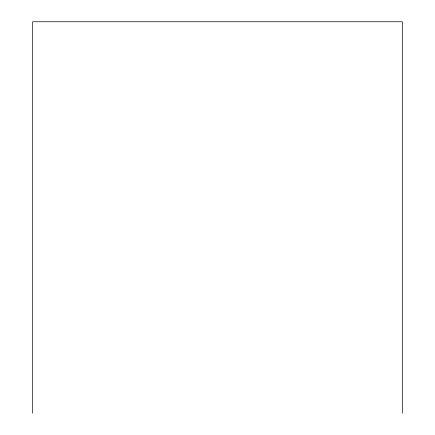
<?xml version="1.0" encoding="UTF-8"?>
<svg xmlns="http://www.w3.org/2000/svg" width="435" height="435" viewBox="0 0 435 435"><rect width="100%" height="100%" fill="white"/><g stroke="black" fill="none" stroke-linecap="round" stroke-linejoin="round"><path stroke-width="0.65" d="M402.31 413.25L402.31 21.75L32.69 21.75L32.69 413.25"/></g></svg>
